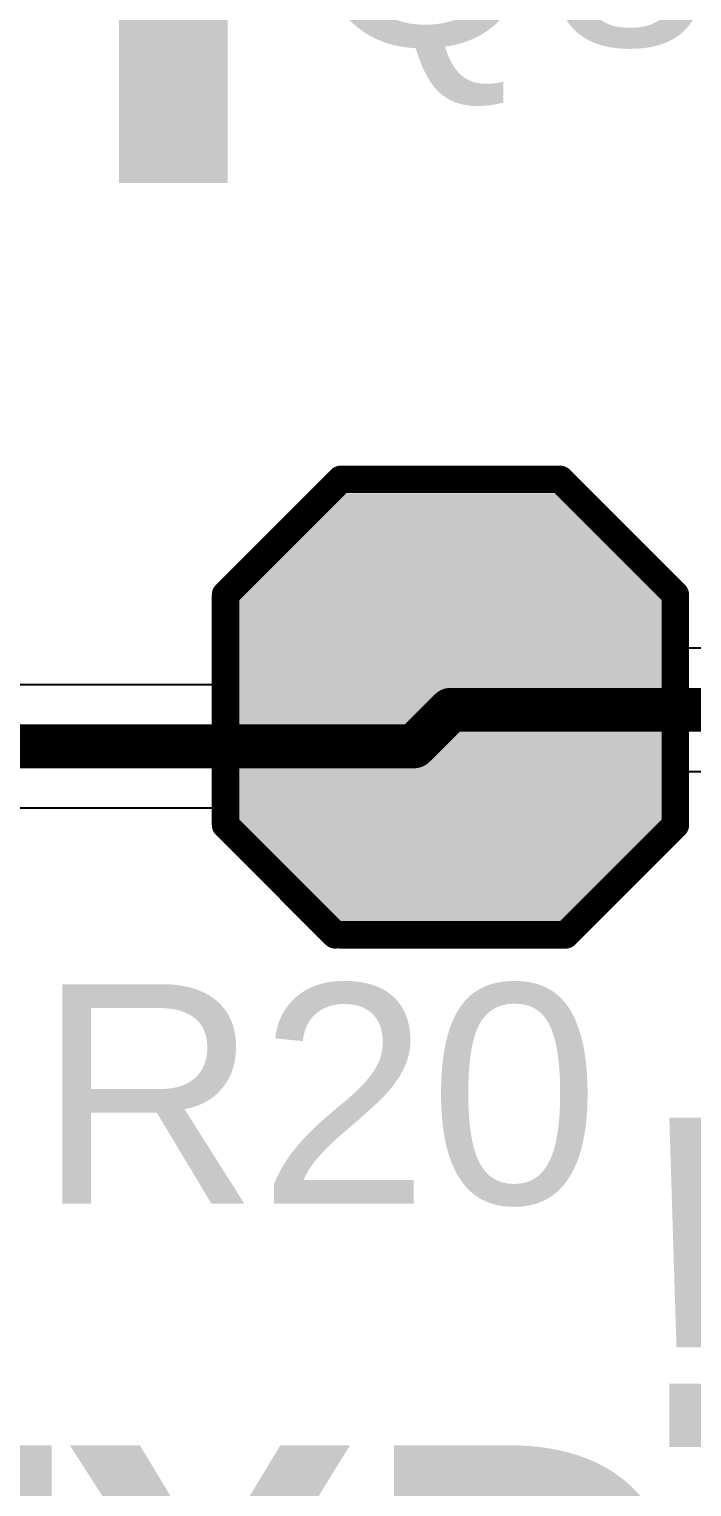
# Model space of a CAD drawing. Header units: inches. Extents: x -0.91 to 3.86, y -0.82 to 4.16.
# Drawn here: x 1.0532 to 1.174, y 3.1334 to 3.399 of the extents above; entities that cross this region are included whole.
import ezdxf

# ---------------------------------------------------------------- set-up
doc = ezdxf.new("R2010")
doc.units = ezdxf.units.IN
doc.header["$MEASUREMENT"] = 0
for name, color, linetype in [('Bottom Layer 1', 5, 'Continuous'), ('Bottom Solder', 6, 'Continuous'), ('GND+Signal', 16, 'Continuous'), ('Multi-Layer', 9, 'Continuous'), ('Pad Holes', 156, 'Continuous'), ('PWR+Signal', 76, 'Continuous'), ('Top Layer 1', 1, 'Continuous'), ('Top Overlay', 2, 'Continuous'), ('Top Paste', 8, 'Continuous'), ('Top Solder', 216, 'Continuous')]:
    doc.layers.add(name, color=color, linetype=linetype)
doc.styles.add('Arial', font='', dxfattribs={"height": 0.2})
doc.styles.add('Arial_Bold', font='', dxfattribs={"height": 0.2})
doc.styles.get('Arial').set_extended_font_data('Arial')
doc.styles.get('Arial_Bold').set_extended_font_data('Arial', bold=True)

# ---------------------------------------------------------------- blocks, each defined once
blk = doc.blocks.new('MMBT2222ATT3G_166')
at = {"layer": 'Top Layer 1'}
for points in [[(-0.01949, 0.04527), (0.01949, 0.04527), (0.01949, 0.03346), (-0.01949, 0.03346)], [(0.03721, 0.02559), (0.07618, 0.02559), (0.07618, 0.01378), (0.03721, 0.01378)], [(-0.01949, 0.0059), (0.01949, 0.0059), (0.01949, -0.00591), (-0.01949, -0.00591)]]:
    blk.add_hatch(color=1, dxfattribs=at).paths.add_polyline_path(points)
at = {"layer": 'Top Paste'}
for points in [[(-0.01949, 0.04527), (0.01949, 0.04527), (0.01949, 0.03346), (-0.01949, 0.03346)], [(0.03721, 0.02559), (0.07618, 0.02559), (0.07618, 0.01378), (0.03721, 0.01378)], [(-0.01949, 0.0059), (0.01949, 0.0059), (0.01949, -0.00591), (-0.01949, -0.00591)]]:
    blk.add_hatch(color=8, dxfattribs=at).paths.add_polyline_path(points)
at = {"layer": 'Top Solder'}
for points in [[(-0.02349, 0.04927), (0.02349, 0.04927), (0.02349, 0.02946), (-0.02349, 0.02946)], [(0.03321, 0.02959), (0.08018, 0.02959), (0.08018, 0.00978), (0.03321, 0.00978)], [(-0.02349, 0.0099), (0.02349, 0.0099), (0.02349, -0.00991), (-0.02349, -0.00991)]]:
    blk.add_hatch(color=216, dxfattribs=at).paths.add_polyline_path(points)
at = {"layer": 'Top Overlay'}
for points in [[(0.03209, 0.05118, 0.005, 0.005, 0), (0.04409, 0.05118, 0.005, 0.005, 0)], [(0.04409, 0.05118, 0.005, 0.005, 0), (0.04409, 0.03819, 0.005, 0.005, 0)], [(0.04409, 0.00118, 0.005, 0.005, 0), (0.04409, -0.01181, 0.005, 0.005, 0)], [(0.03209, -0.01181, 0.005, 0.005, 0), (0.04409, -0.01181, 0.005, 0.005, 0)]]:
    blk.add_lwpolyline(points, format="xyseb", dxfattribs=at)
for points in [[(0.03084, 0.05118, 0.0025, 0.0025, 1), (0.03334, 0.05118, 0.0025, 0.0025, 1)], [(0.04284, 0.05118, 0.0025, 0.0025, 1), (0.04534, 0.05118, 0.0025, 0.0025, 1)], [(0.04284, 0.05118, 0.0025, 0.0025, 1), (0.04534, 0.05118, 0.0025, 0.0025, 1)], [(0.04284, 0.03819, 0.0025, 0.0025, 1), (0.04534, 0.03819, 0.0025, 0.0025, 1)], [(0.04284, 0.00118, 0.0025, 0.0025, 1), (0.04534, 0.00118, 0.0025, 0.0025, 1)], [(0.03084, -0.01181, 0.0025, 0.0025, 1), (0.03334, -0.01181, 0.0025, 0.0025, 1)], [(0.04284, -0.01181, 0.0025, 0.0025, 1), (0.04534, -0.01181, 0.0025, 0.0025, 1)], [(0.04284, -0.01181, 0.0025, 0.0025, 1), (0.04534, -0.01181, 0.0025, 0.0025, 1)]]:
    blk.add_lwpolyline(points, format="xyseb", close=True, dxfattribs=at)
blk = doc.blocks.new('T____P______TH_1_8___H_________0_92___192')
at = {"layer": 'Bottom Layer 1'}
blk.add_hatch(color=5, dxfattribs=at).paths.add_polyline_path([(0.01772, 0.03543), (-0.01772, 0.03543), (-0.03543, 0.01772), (-0.03543, -0.01772), (-0.01772, -0.03543), (0.01772, -0.03543), (0.03543, -0.01772), (0.03543, 0.01772)])
at = {"layer": 'Bottom Solder'}
blk.add_hatch(color=6, dxfattribs=at).paths.add_polyline_path([(0.01972, 0.03943), (-0.01972, 0.03943), (-0.03943, 0.01972), (-0.03943, -0.01972), (-0.01972, -0.03943), (0.01972, -0.03943), (0.03943, -0.01972), (0.03943, 0.01972)])
at = {"layer": 'GND+Signal'}
blk.add_hatch(color=16, dxfattribs=at).paths.add_polyline_path([(0.01772, 0.03543), (-0.01772, 0.03543), (-0.03543, 0.01772), (-0.03543, -0.01772), (-0.01772, -0.03543), (0.01772, -0.03543), (0.03543, -0.01772), (0.03543, 0.01772)])
at = {"layer": 'Multi-Layer'}
blk.add_hatch(color=9, dxfattribs=at).paths.add_polyline_path([(0.01772, 0.03543), (-0.01772, 0.03543), (-0.03543, 0.01772), (-0.03543, -0.01772), (-0.01772, -0.03543), (0.01772, -0.03543), (0.03543, -0.01772), (0.03543, 0.01772)])
at = {"layer": 'Pad Holes'}
h = blk.add_hatch(color=7, dxfattribs=at)
edge = h.paths.add_edge_path()
edge.add_arc((0, 0), 0.01811, 0, 360)
at = {"layer": 'PWR+Signal'}
blk.add_hatch(color=76, dxfattribs=at).paths.add_polyline_path([(0.01772, 0.03543), (-0.01772, 0.03543), (-0.03543, 0.01772), (-0.03543, -0.01772), (-0.01772, -0.03543), (0.01772, -0.03543), (0.03543, -0.01772), (0.03543, 0.01772)])
at = {"layer": 'Top Layer 1'}
blk.add_hatch(color=1, dxfattribs=at).paths.add_polyline_path([(0.01772, 0.03543), (-0.01772, 0.03543), (-0.03543, 0.01772), (-0.03543, -0.01772), (-0.01772, -0.03543), (0.01772, -0.03543), (0.03543, -0.01772), (0.03543, 0.01772)])
at = {"layer": 'Top Solder'}
blk.add_hatch(color=216, dxfattribs=at).paths.add_polyline_path([(0.01972, 0.03943), (-0.01972, 0.03943), (-0.03943, 0.01972), (-0.03943, -0.01972), (-0.01972, -0.03943), (0.01972, -0.03943), (0.03943, -0.01972), (0.03943, 0.01972)])
at = {"layer": 'Top Overlay'}
for points in [[(-0.041, 0.021, 0.005, 0.005, 0), (-0.02, 0.042, 0.005, 0.005, 0)], [(-0.02, 0.042, 0.005, 0.005, 0), (0.02, 0.042, 0.005, 0.005, 0)], [(0.02, 0.042, 0.005, 0.005, 0), (0.041, 0.021, 0.005, 0.005, 0)], [(-0.041, -0.021, 0.005, 0.005, 0), (-0.041, 0.021, 0.005, 0.005, 0)], [(0.041, -0.021, 0.005, 0.005, 0), (0.041, 0.021, 0.005, 0.005, 0)], [(-0.041, -0.021, 0.005, 0.005, 0), (-0.021, -0.041, 0.005, 0.005, 0)], [(0.021, -0.041, 0.005, 0.005, 0), (0.041, -0.021, 0.005, 0.005, 0)], [(-0.02, -0.041, 0.005, 0.005, 0), (0.021, -0.041, 0.005, 0.005, 0)]]:
    blk.add_lwpolyline(points, format="xyseb", dxfattribs=at)
for points in [[(-0.02125, 0.042, 0.0025, 0.0025, 1), (-0.01875, 0.042, 0.0025, 0.0025, 1)], [(-0.02125, 0.042, 0.0025, 0.0025, 1), (-0.01875, 0.042, 0.0025, 0.0025, 1)], [(0.01875, 0.042, 0.0025, 0.0025, 1), (0.02125, 0.042, 0.0025, 0.0025, 1)], [(0.01875, 0.042, 0.0025, 0.0025, 1), (0.02125, 0.042, 0.0025, 0.0025, 1)], [(-0.04225, 0.021, 0.0025, 0.0025, 1), (-0.03975, 0.021, 0.0025, 0.0025, 1)], [(-0.04225, 0.021, 0.0025, 0.0025, 1), (-0.03975, 0.021, 0.0025, 0.0025, 1)], [(0.03975, 0.021, 0.0025, 0.0025, 1), (0.04225, 0.021, 0.0025, 0.0025, 1)], [(0.03975, 0.021, 0.0025, 0.0025, 1), (0.04225, 0.021, 0.0025, 0.0025, 1)], [(-0.04225, -0.021, 0.0025, 0.0025, 1), (-0.03975, -0.021, 0.0025, 0.0025, 1)], [(-0.04225, -0.021, 0.0025, 0.0025, 1), (-0.03975, -0.021, 0.0025, 0.0025, 1)], [(0.03975, -0.021, 0.0025, 0.0025, 1), (0.04225, -0.021, 0.0025, 0.0025, 1)], [(0.03975, -0.021, 0.0025, 0.0025, 1), (0.04225, -0.021, 0.0025, 0.0025, 1)], [(-0.02225, -0.041, 0.0025, 0.0025, 1), (-0.01975, -0.041, 0.0025, 0.0025, 1)], [(-0.02125, -0.041, 0.0025, 0.0025, 1), (-0.01875, -0.041, 0.0025, 0.0025, 1)], [(0.01975, -0.041, 0.0025, 0.0025, 1), (0.02225, -0.041, 0.0025, 0.0025, 1)], [(0.01975, -0.041, 0.0025, 0.0025, 1), (0.02225, -0.041, 0.0025, 0.0025, 1)]]:
    blk.add_lwpolyline(points, format="xyseb", close=True, dxfattribs=at)

msp = doc.modelspace()

# ---------------------------------------------------------------- linework, layer by layer
at = {"layer": 'Bottom Layer 1'}
for p, q in [((1.10878, 3.31743), (1.08757, 3.29622)), ((1.15122, 3.31743), (1.10878, 3.31743)), ((1.17243, 3.29622), (1.15122, 3.31743)), ((1.08757, 3.29622), (1.08757, 3.25378)), ((1.17243, 3.25378), (1.17243, 3.29622)), ((1.08757, 3.25378), (1.10878, 3.23257)), ((1.15122, 3.23257), (1.17243, 3.25378)), ((1.10878, 3.23257), (1.15122, 3.23257))]:
    msp.add_line(p, q, dxfattribs=at)
at = {"layer": 'GND+Signal'}
for p, q in [((1.10878, 3.31743), (1.08757, 3.29622)), ((1.15122, 3.31743), (1.10878, 3.31743)), ((1.17243, 3.29622), (1.15122, 3.31743)), ((1.08757, 3.29622), (1.08757, 3.25378)), ((1.17243, 3.25378), (1.17243, 3.29622)), ((1.08757, 3.25378), (1.10878, 3.23257)), ((1.15122, 3.23257), (1.17243, 3.25378)), ((1.10878, 3.23257), (1.15122, 3.23257))]:
    msp.add_line(p, q, dxfattribs=at)
at = {"layer": 'PWR+Signal'}
for p, q in [((1.10878, 3.31743), (1.08757, 3.29622)), ((1.15122, 3.31743), (1.10878, 3.31743)), ((1.17243, 3.29622), (1.15122, 3.31743)), ((1.08757, 3.29622), (1.08757, 3.25378)), ((1.17243, 3.25378), (1.17243, 3.29622)), ((1.08757, 3.25378), (1.10878, 3.23257)), ((1.15122, 3.23257), (1.17243, 3.25378)), ((1.10878, 3.23257), (1.15122, 3.23257))]:
    msp.add_line(p, q, dxfattribs=at)
at = {"layer": 'Top Layer 1'}
for p, q in [((1.10878, 3.31743), (1.08757, 3.29622)), ((1.15122, 3.31743), (1.10878, 3.31743)), ((1.17243, 3.29622), (1.15122, 3.31743)), ((1.08757, 3.29622), (1.08757, 3.27957)), ((1.17243, 3.28622), (1.17243, 3.29622)), ((1.228, 3.28622), (1.17243, 3.28622)), ((1.08757, 3.27957), (1.0445, 3.27957)), ((1.17243, 3.25378), (1.17243, 3.26378)), ((1.17243, 3.26378), (1.22335, 3.26378)), ((1.0445, 3.25713), (1.08757, 3.25713)), ((1.08757, 3.25713), (1.08757, 3.25378)), ((1.08757, 3.25378), (1.10878, 3.23257)), ((1.15122, 3.23257), (1.17243, 3.25378)), ((1.10878, 3.23257), (1.15122, 3.23257))]:
    msp.add_line(p, q, dxfattribs=at)
for points in [[(1.12335, 3.26835, 0.008, 0.008, 0), (1.13, 3.275, 0.008, 0.008, 0)], [(1.13, 3.275, 0.008, 0.008, 0), (1.228, 3.275, 0.008, 0.008, 0)], [(1.025, 3.26835, 0.008, 0.008, 0), (1.12335, 3.26835, 0.008, 0.008, 0)]]:
    msp.add_lwpolyline(points, format="xyseb", dxfattribs=at)
for points in [[(1.128, 3.275, 0.004, 0.004, 1), (1.132, 3.275, 0.004, 0.004, 1)], [(1.128, 3.275, 0.004, 0.004, 1), (1.132, 3.275, 0.004, 0.004, 1)], [(1.12135, 3.26835, 0.004, 0.004, 1), (1.12535, 3.26835, 0.004, 0.004, 1)], [(1.12135, 3.26835, 0.004, 0.004, 1), (1.12535, 3.26835, 0.004, 0.004, 1)]]:
    msp.add_lwpolyline(points, format="xyseb", close=True, dxfattribs=at)

# ---------------------------------------------------------------- block references
at = {"rotation": 90}
msp.add_blockref('MMBT2222ATT3G_166', (1.0795, 3.3945), dxfattribs=at)
msp.add_blockref('T____P______TH_1_8___H_________0_92___192', (1.13, 3.275))

# ---------------------------------------------------------------- texts
at = {"layer": 'Top Overlay'}
for s, height, style, p in [('Q8', 0.04, 'Arial', (1.10368, 3.39601)), ('R20', 0.04, 'Arial', (1.05468, 3.18501)), ('!HUBRES', 0.06, 'Arial_Bold', (1.162, 3.1407)), ('TXD2', 0.06, 'Arial_Bold', (1.007, 3.081))]:
    msp.add_text(s, height=height, dxfattribs=dict(at, style=style)).set_placement(p)

doc.saveas('drawing.dxf')
